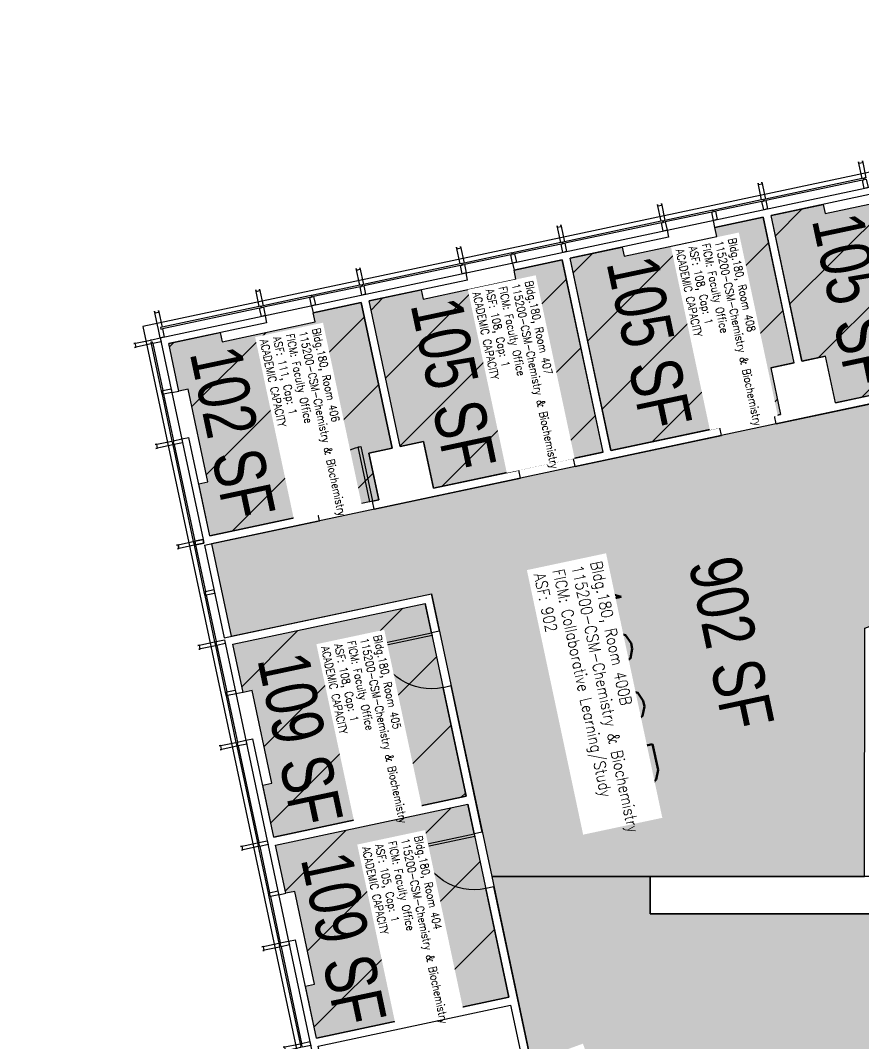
# Model space of a CAD drawing. Header units: inches. Extents: x 69211986 to 69217824, y 27675426 to 27678928.
# Drawn here: x 69214439 to 69214980, y 27678263 to 27678921 of the extents above; entities that cross this region are included whole.
import ezdxf
from ezdxf.enums import TextEntityAlignment as Align

# ---------------------------------------------------------------- set-up
doc = ezdxf.new("R2010")
doc.units = ezdxf.units.IN
doc.header["$LTSCALE"] = 0.25
doc.header["$MEASUREMENT"] = 0
doc.layers.get('0').update_dxf_attribs({"linetype": 'CONTINUOUS'})
for name, color, linetype in [('A-DOOR', 2, 'CONTINUOUS'), ('A-GLAZ', 1, 'CONTINUOUS'), ('A-IDEN-RNUM', 7, 'CONTINUOUS'), ('A-IDEN-SNUM', 4, 'CONTINUOUS'), ('A-IDEN-VNUM', 4, 'CONTINUOUS'), ('A-WALL', 5, 'CONTINUOUS'), ('AREA-ASSIGN', 7, 'CONTINUOUS'), ('AREA-GROSS', 1, 'CONTINUOUS'), ('AREA-TEXT', 3, 'CONTINUOUS'), ('Rooms-Capacity', 4, 'CONTINUOUS'), ('Rooms-Category-Color', 7, 'CONTINUOUS'), ('Rooms-College-Color', 7, 'CONTINUOUS'), ('Rooms-Department-Color', 7, 'CONTINUOUS'), ('Rooms-Division-Color', 7, 'CONTINUOUS'), ('Rooms-Information', 7, 'CONTINUOUS')]:
    doc.layers.add(name, color=color, linetype=linetype)
doc.styles.add('CP_AREA', font='arial.ttf', dxfattribs={"height": 15})
doc.styles.add('CP_ROOMSNUMBER', font='arial.ttf', dxfattribs={"height": 1})
doc.styles.add('ROOMVNUMBER', font='simplex.shx', dxfattribs={"width": 0.85})
pattern_1 = [(45, (0, 0), (-26.516504294, 26.516504294), [])]

# ---------------------------------------------------------------- blocks, each defined once
blk = doc.blocks.new('Z08D36')
at = {"linetype": 'Continuous', "lineweight": -3}
blk.add_lwpolyline([(-18, 0), (-16.25, 0), (-16.25, 36), (-18, 36)], close=True, dxfattribs=at)
blk.add_arc((-18, 0), 36, 0, 90)

msp = doc.modelspace()

# ---------------------------------------------------------------- hatches: boundary and pattern name
at = {"layer": 'Rooms-Capacity'}
h = msp.add_hatch(dxfattribs=at)
h.set_pattern_fill('ANSI31', color=256, scale=300, style=0)
h.set_pattern_definition(pattern_1)
h.paths.add_polyline_path([(69214954.5, 27678802.65), (69214955.75, 27678796.78), (69215015.42, 27678809.47), (69215014.17, 27678815.33), (69215045.02, 27678821.89), (69215071.29, 27678698.28), (69214962.44, 27678675.14), (69214956.04, 27678705.22), (69214940.92, 27678702), (69214921.04, 27678795.54)])
h = msp.add_hatch(dxfattribs=at)
h.set_pattern_fill('ANSI31', color=256, scale=300, style=0)
h.set_pattern_definition(pattern_1)
h.paths.add_polyline_path([(69214825.39, 27678775.21), (69214826.63, 27678769.34), (69214886.3, 27678782.02), (69214885.05, 27678787.89), (69214915.9, 27678794.45), (69214935.78, 27678700.91), (69214920.83, 27678697.73), (69214927.22, 27678667.65), (69214818.2, 27678644.48), (69214791.92, 27678768.09)])
h = msp.add_hatch(dxfattribs=at)
h.set_pattern_fill('ANSI31', color=256, scale=300, style=0)
h.set_pattern_definition(pattern_1)
h.paths.add_polyline_path([(69214755.94, 27678760.45), (69214786.79, 27678767), (69214813.06, 27678643.39), (69214704.2, 27678620.25), (69214697.81, 27678650.33), (69214682.69, 27678647.11), (69214662.81, 27678740.65), (69214696.27, 27678747.76), (69214697.52, 27678741.9), (69214757.18, 27678754.58)])
h = msp.add_hatch(dxfattribs=at)
h.set_pattern_fill('ANSI31', color=256, scale=300, style=0)
h.set_pattern_definition(pattern_1)
h.paths.add_polyline_path([(69214540.64, 27678682.73), (69214534.14, 27678713.3), (69214567.15, 27678720.32), (69214568.4, 27678714.45), (69214628.07, 27678727.13), (69214626.82, 27678733), (69214657.67, 27678739.56), (69214677.55, 27678646.02), (69214662.6, 27678642.84), (69214668.99, 27678612.77), (69214560.42, 27678589.69), (69214553.32, 27678623.07), (69214559.19, 27678624.31), (69214546.51, 27678683.98)])
h = msp.add_hatch(dxfattribs=at)
h.set_pattern_fill('ANSI31', color=256, scale=300, style=0)
h.set_pattern_definition(pattern_1)
h.paths.add_polyline_path([(69214581.81, 27678489.06), (69214575.23, 27678519.99), (69214698.84, 27678546.27), (69214725.2, 27678422.29), (69214601.58, 27678396.01), (69214594.49, 27678429.39), (69214600.36, 27678430.64), (69214587.68, 27678490.31)])
h = msp.add_hatch(dxfattribs=at)
h.set_pattern_fill('ANSI31', color=256, scale=300, style=0)
h.set_pattern_definition(pattern_1)
h.paths.add_polyline_path([(69214609.25, 27678359.95), (69214602.68, 27678390.88), (69214726.29, 27678417.15), (69214752.64, 27678293.17), (69214629.03, 27678266.9), (69214621.93, 27678300.28), (69214627.8, 27678301.53), (69214615.12, 27678361.19)])
at = {"layer": 'Rooms-Category-Color', "true_color": 0xfa9ba3}
for points in [[(69214954.5, 27678802.65), (69214955.75, 27678796.78), (69215015.42, 27678809.47), (69215014.17, 27678815.33), (69215045.02, 27678821.89), (69215071.29, 27678698.28), (69214962.44, 27678675.14), (69214956.04, 27678705.22), (69214940.92, 27678702), (69214921.04, 27678795.54)], [(69214825.39, 27678775.21), (69214826.63, 27678769.34), (69214886.3, 27678782.02), (69214885.05, 27678787.89), (69214915.9, 27678794.45), (69214935.78, 27678700.91), (69214920.83, 27678697.73), (69214927.22, 27678667.65), (69214818.2, 27678644.48), (69214791.92, 27678768.09)], [(69214755.94, 27678760.45), (69214786.79, 27678767), (69214813.06, 27678643.39), (69214704.2, 27678620.25), (69214697.81, 27678650.33), (69214682.69, 27678647.11), (69214662.81, 27678740.65), (69214696.27, 27678747.76), (69214697.52, 27678741.9), (69214757.18, 27678754.58)], [(69214540.64, 27678682.73), (69214534.14, 27678713.3), (69214567.15, 27678720.32), (69214568.4, 27678714.45), (69214628.07, 27678727.13), (69214626.82, 27678733), (69214657.67, 27678739.56), (69214677.55, 27678646.02), (69214662.6, 27678642.84), (69214668.99, 27678612.77), (69214560.42, 27678589.69), (69214553.32, 27678623.07), (69214559.19, 27678624.31), (69214546.51, 27678683.98)], [(69214581.81, 27678489.06), (69214575.23, 27678519.99), (69214698.84, 27678546.27), (69214725.2, 27678422.29), (69214601.58, 27678396.01), (69214594.49, 27678429.39), (69214600.36, 27678430.64), (69214587.68, 27678490.31)], [(69214609.25, 27678359.95), (69214602.68, 27678390.88), (69214726.29, 27678417.15), (69214752.64, 27678293.17), (69214629.03, 27678266.9), (69214621.93, 27678300.28), (69214627.8, 27678301.53), (69214615.12, 27678361.19)]]:
    msp.add_hatch(color=241, dxfattribs=at).paths.add_polyline_path(points)
at = {"layer": 'Rooms-Category-Color', "true_color": 0xffe090}
msp.add_hatch(color=41, dxfattribs=at).paths.add_polyline_path([(69214981.18, 27678370.84), (69214981.22, 27678530.38), (69215315.72, 27678655.24), (69215315.72, 27678695.22), (69215476.5, 27678695.22), (69215459.45, 27678775.42), (69214561.51, 27678584.55), (69214574.14, 27678525.13), (69214702.8, 27678552.48), (69214741.6, 27678370.84)])
at = {"layer": 'Rooms-Category-Color', "true_color": 0xadadad}
msp.add_hatch(color=253, dxfattribs=at).paths.add_polyline_path([(69215315.72, 27678365.72), (69215160.76, 27678365.72), (69215158.12, 27678346.93), (69215098.06, 27678346.82), (69215098.06, 27678364.82), (69214987.43, 27678364.82), (69214987.43, 27678346.84), (69214843.43, 27678346.84), (69214843.43, 27678370.84), (69214741.6, 27678370.84), (69214766.93, 27678251.19), (69214800.2, 27678263.3), (69214931.28, 27677903.17), (69214981.78, 27677764.42), (69215041.28, 27677777.12), (69215045.02, 27677759.52), (69215286.35, 27677810.81), (69215282.61, 27677828.42), (69215376.51, 27677848.38), (69215381.5, 27677824.9), (69215520.63, 27677854.51), (69215499.14, 27677955.59), (69215315.72, 27677955.59), (69215315.72, 27677988.34), (69215337.22, 27677988.34), (69215337.22, 27678174.34), (69215315.72, 27678174.34)])
at = {"layer": 'Rooms-College-Color', "true_color": 0xffe090}
for points in [[(69214954.5, 27678802.65), (69214955.75, 27678796.78), (69215015.42, 27678809.47), (69215014.17, 27678815.33), (69215045.02, 27678821.89), (69215071.29, 27678698.28), (69214962.44, 27678675.14), (69214956.04, 27678705.22), (69214940.92, 27678702), (69214921.04, 27678795.54)], [(69214825.39, 27678775.21), (69214826.63, 27678769.34), (69214886.3, 27678782.02), (69214885.05, 27678787.89), (69214915.9, 27678794.45), (69214935.78, 27678700.91), (69214920.83, 27678697.73), (69214927.22, 27678667.65), (69214818.2, 27678644.48), (69214791.92, 27678768.09)], [(69214981.18, 27678370.84), (69214981.22, 27678530.38), (69215315.72, 27678655.24), (69215315.72, 27678695.22), (69215476.5, 27678695.22), (69215459.45, 27678775.42), (69214561.51, 27678584.55), (69214574.14, 27678525.13), (69214702.8, 27678552.48), (69214741.6, 27678370.84)], [(69214755.94, 27678760.45), (69214786.79, 27678767), (69214813.06, 27678643.39), (69214704.2, 27678620.25), (69214697.81, 27678650.33), (69214682.69, 27678647.11), (69214662.81, 27678740.65), (69214696.27, 27678747.76), (69214697.52, 27678741.9), (69214757.18, 27678754.58)], [(69214540.64, 27678682.73), (69214534.14, 27678713.3), (69214567.15, 27678720.32), (69214568.4, 27678714.45), (69214628.07, 27678727.13), (69214626.82, 27678733), (69214657.67, 27678739.56), (69214677.55, 27678646.02), (69214662.6, 27678642.84), (69214668.99, 27678612.77), (69214560.42, 27678589.69), (69214553.32, 27678623.07), (69214559.19, 27678624.31), (69214546.51, 27678683.98)], [(69214581.81, 27678489.06), (69214575.23, 27678519.99), (69214698.84, 27678546.27), (69214725.2, 27678422.29), (69214601.58, 27678396.01), (69214594.49, 27678429.39), (69214600.36, 27678430.64), (69214587.68, 27678490.31)], [(69214609.25, 27678359.95), (69214602.68, 27678390.88), (69214726.29, 27678417.15), (69214752.64, 27678293.17), (69214629.03, 27678266.9), (69214621.93, 27678300.28), (69214627.8, 27678301.53), (69214615.12, 27678361.19)]]:
    msp.add_hatch(color=41, dxfattribs=at).paths.add_polyline_path(points)
at = {"layer": 'Rooms-College-Color', "true_color": 0xadadad}
msp.add_hatch(color=253, dxfattribs=at).paths.add_polyline_path([(69215315.72, 27678365.72), (69215160.76, 27678365.72), (69215158.12, 27678346.93), (69215098.06, 27678346.82), (69215098.06, 27678364.82), (69214987.43, 27678364.82), (69214987.43, 27678346.84), (69214843.43, 27678346.84), (69214843.43, 27678370.84), (69214741.6, 27678370.84), (69214766.93, 27678251.19), (69214800.2, 27678263.3), (69214931.28, 27677903.17), (69214981.78, 27677764.42), (69215041.28, 27677777.12), (69215045.02, 27677759.52), (69215286.35, 27677810.81), (69215282.61, 27677828.42), (69215376.51, 27677848.38), (69215381.5, 27677824.9), (69215520.63, 27677854.51), (69215499.14, 27677955.59), (69215315.72, 27677955.59), (69215315.72, 27677988.34), (69215337.22, 27677988.34), (69215337.22, 27678174.34), (69215315.72, 27678174.34)])
at = {"layer": 'Rooms-Department-Color', "true_color": 0xffe090}
for points in [[(69214954.5, 27678802.65), (69214955.75, 27678796.78), (69215015.42, 27678809.47), (69215014.17, 27678815.33), (69215045.02, 27678821.89), (69215071.29, 27678698.28), (69214962.44, 27678675.14), (69214956.04, 27678705.22), (69214940.92, 27678702), (69214921.04, 27678795.54)], [(69214825.39, 27678775.21), (69214826.63, 27678769.34), (69214886.3, 27678782.02), (69214885.05, 27678787.89), (69214915.9, 27678794.45), (69214935.78, 27678700.91), (69214920.83, 27678697.73), (69214927.22, 27678667.65), (69214818.2, 27678644.48), (69214791.92, 27678768.09)], [(69214981.18, 27678370.84), (69214981.22, 27678530.38), (69215315.72, 27678655.24), (69215315.72, 27678695.22), (69215476.5, 27678695.22), (69215459.45, 27678775.42), (69214561.51, 27678584.55), (69214574.14, 27678525.13), (69214702.8, 27678552.48), (69214741.6, 27678370.84)], [(69214755.94, 27678760.45), (69214786.79, 27678767), (69214813.06, 27678643.39), (69214704.2, 27678620.25), (69214697.81, 27678650.33), (69214682.69, 27678647.11), (69214662.81, 27678740.65), (69214696.27, 27678747.76), (69214697.52, 27678741.9), (69214757.18, 27678754.58)], [(69214540.64, 27678682.73), (69214534.14, 27678713.3), (69214567.15, 27678720.32), (69214568.4, 27678714.45), (69214628.07, 27678727.13), (69214626.82, 27678733), (69214657.67, 27678739.56), (69214677.55, 27678646.02), (69214662.6, 27678642.84), (69214668.99, 27678612.77), (69214560.42, 27678589.69), (69214553.32, 27678623.07), (69214559.19, 27678624.31), (69214546.51, 27678683.98)], [(69214581.81, 27678489.06), (69214575.23, 27678519.99), (69214698.84, 27678546.27), (69214725.2, 27678422.29), (69214601.58, 27678396.01), (69214594.49, 27678429.39), (69214600.36, 27678430.64), (69214587.68, 27678490.31)], [(69214609.25, 27678359.95), (69214602.68, 27678390.88), (69214726.29, 27678417.15), (69214752.64, 27678293.17), (69214629.03, 27678266.9), (69214621.93, 27678300.28), (69214627.8, 27678301.53), (69214615.12, 27678361.19)]]:
    msp.add_hatch(color=41, dxfattribs=at).paths.add_polyline_path(points)
at = {"layer": 'Rooms-Department-Color', "true_color": 0xacacac}
msp.add_hatch(color=253, dxfattribs=at).paths.add_polyline_path([(69215315.72, 27678365.72), (69215160.76, 27678365.72), (69215158.12, 27678346.93), (69215098.06, 27678346.82), (69215098.06, 27678364.82), (69214987.43, 27678364.82), (69214987.43, 27678346.84), (69214843.43, 27678346.84), (69214843.43, 27678370.84), (69214741.6, 27678370.84), (69214766.93, 27678251.19), (69214800.2, 27678263.3), (69214931.28, 27677903.17), (69214981.78, 27677764.42), (69215041.28, 27677777.12), (69215045.02, 27677759.52), (69215286.35, 27677810.81), (69215282.61, 27677828.42), (69215376.51, 27677848.38), (69215381.5, 27677824.9), (69215520.63, 27677854.51), (69215499.14, 27677955.59), (69215315.72, 27677955.59), (69215315.72, 27677988.34), (69215337.22, 27677988.34), (69215337.22, 27678174.34), (69215315.72, 27678174.34)])
at = {"layer": 'Rooms-Division-Color', "true_color": 0xffe090}
for points in [[(69214954.5, 27678802.65), (69214955.75, 27678796.78), (69215015.42, 27678809.47), (69215014.17, 27678815.33), (69215045.02, 27678821.89), (69215071.29, 27678698.28), (69214962.44, 27678675.14), (69214956.04, 27678705.22), (69214940.92, 27678702), (69214921.04, 27678795.54)], [(69214825.39, 27678775.21), (69214826.63, 27678769.34), (69214886.3, 27678782.02), (69214885.05, 27678787.89), (69214915.9, 27678794.45), (69214935.78, 27678700.91), (69214920.83, 27678697.73), (69214927.22, 27678667.65), (69214818.2, 27678644.48), (69214791.92, 27678768.09)], [(69214981.18, 27678370.84), (69214981.22, 27678530.38), (69215315.72, 27678655.24), (69215315.72, 27678695.22), (69215476.5, 27678695.22), (69215459.45, 27678775.42), (69214561.51, 27678584.55), (69214574.14, 27678525.13), (69214702.8, 27678552.48), (69214741.6, 27678370.84)], [(69214755.94, 27678760.45), (69214786.79, 27678767), (69214813.06, 27678643.39), (69214704.2, 27678620.25), (69214697.81, 27678650.33), (69214682.69, 27678647.11), (69214662.81, 27678740.65), (69214696.27, 27678747.76), (69214697.52, 27678741.9), (69214757.18, 27678754.58)], [(69214540.64, 27678682.73), (69214534.14, 27678713.3), (69214567.15, 27678720.32), (69214568.4, 27678714.45), (69214628.07, 27678727.13), (69214626.82, 27678733), (69214657.67, 27678739.56), (69214677.55, 27678646.02), (69214662.6, 27678642.84), (69214668.99, 27678612.77), (69214560.42, 27678589.69), (69214553.32, 27678623.07), (69214559.19, 27678624.31), (69214546.51, 27678683.98)], [(69214581.81, 27678489.06), (69214575.23, 27678519.99), (69214698.84, 27678546.27), (69214725.2, 27678422.29), (69214601.58, 27678396.01), (69214594.49, 27678429.39), (69214600.36, 27678430.64), (69214587.68, 27678490.31)], [(69214609.25, 27678359.95), (69214602.68, 27678390.88), (69214726.29, 27678417.15), (69214752.64, 27678293.17), (69214629.03, 27678266.9), (69214621.93, 27678300.28), (69214627.8, 27678301.53), (69214615.12, 27678361.19)]]:
    msp.add_hatch(color=41, dxfattribs=at).paths.add_polyline_path(points)
at = {"layer": 'Rooms-Division-Color', "true_color": 0xadadad}
msp.add_hatch(color=253, dxfattribs=at).paths.add_polyline_path([(69215315.72, 27678365.72), (69215160.76, 27678365.72), (69215158.12, 27678346.93), (69215098.06, 27678346.82), (69215098.06, 27678364.82), (69214987.43, 27678364.82), (69214987.43, 27678346.84), (69214843.43, 27678346.84), (69214843.43, 27678370.84), (69214741.6, 27678370.84), (69214766.93, 27678251.19), (69214800.2, 27678263.3), (69214931.28, 27677903.17), (69214981.78, 27677764.42), (69215041.28, 27677777.12), (69215045.02, 27677759.52), (69215286.35, 27677810.81), (69215282.61, 27677828.42), (69215376.51, 27677848.38), (69215381.5, 27677824.9), (69215520.63, 27677854.51), (69215499.14, 27677955.59), (69215315.72, 27677955.59), (69215315.72, 27677988.34), (69215337.22, 27677988.34), (69215337.22, 27678174.34), (69215315.72, 27678174.34)])

# ---------------------------------------------------------------- linework, layer by layer
at = {"layer": 'A-GLAZ'}
for p, q in [((69214528.67, 27678716.87), (69215435.66, 27678909.65)), ((69214979.59, 27678819.36), (69214917.48, 27678806.16)), ((69214979.8, 27678818.38), (69214917.69, 27678805.18)), ((69214915.03, 27678805.64), (69214885.2, 27678799.29)), ((69214915.24, 27678804.66), (69214885.41, 27678798.32)), ((69214882.75, 27678798.77), (69214852.92, 27678792.43)), ((69214882.96, 27678797.8), (69214853.13, 27678791.46)), ((69214883.73, 27678798.98), (69214882.75, 27678798.77)), ((69214882.96, 27678797.8), (69214883.94, 27678798)), ((69214884.11, 27678792.42), (69214882.96, 27678797.8)), ((69214883.73, 27678798.98), (69214884.22, 27678799.09)), ((69214883.94, 27678798), (69214883.73, 27678798.98)), ((69214885.2, 27678799.29), (69214884.22, 27678799.09)), ((69214884.22, 27678799.09), (69214884.43, 27678798.11)), ((69214884.43, 27678798.11), (69214885.41, 27678798.32)), ((69214885.41, 27678798.32), (69214886.55, 27678792.94)), ((69214850.47, 27678791.91), (69214788.36, 27678778.71)), ((69214850.68, 27678790.94), (69214788.57, 27678777.73)), ((69214886.55, 27678792.94), (69214884.11, 27678792.42)), ((69214785.92, 27678778.19), (69214756.08, 27678771.85)), ((69214786.12, 27678777.21), (69214756.29, 27678770.87)), ((69214753.64, 27678771.33), (69214723.8, 27678764.99)), ((69214754.62, 27678771.54), (69214753.64, 27678771.33)), ((69214753.85, 27678770.35), (69214754.82, 27678770.56)), ((69214754.62, 27678771.54), (69214755.11, 27678771.64)), ((69214754.82, 27678770.56), (69214754.62, 27678771.54)), ((69214756.08, 27678771.85), (69214755.11, 27678771.64)), ((69214755.11, 27678771.64), (69214755.31, 27678770.66)), ((69214755.31, 27678770.66), (69214756.29, 27678770.87)), ((69214756.29, 27678770.87), (69214757.43, 27678765.49)), ((69214721.36, 27678764.47), (69214659.25, 27678751.27)), ((69214753.85, 27678770.35), (69214724.01, 27678764.01)), ((69214754.99, 27678764.97), (69214753.85, 27678770.35)), ((69214757.43, 27678765.49), (69214754.99, 27678764.97)), ((69214721.57, 27678763.49), (69214659.45, 27678750.29)), ((69214626.97, 27678744.41), (69214624.52, 27678743.89)), ((69214626.97, 27678744.41), (69214625.99, 27678744.2)), ((69214656.8, 27678750.75), (69214626.97, 27678744.41)), ((69214657.01, 27678749.77), (69214627.18, 27678743.43)), ((69214624.52, 27678743.89), (69214594.69, 27678737.54)), ((69214624.73, 27678742.91), (69214594.9, 27678736.57)), ((69214625.5, 27678744.09), (69214624.52, 27678743.89)), ((69214624.73, 27678742.91), (69214625.71, 27678743.12)), ((69214625.87, 27678737.53), (69214624.73, 27678742.91)), ((69214625.71, 27678743.12), (69214625.5, 27678744.09)), ((69214628.32, 27678738.05), (69214625.87, 27678737.53)), ((69214625.99, 27678744.2), (69214626.2, 27678743.22)), ((69214626.2, 27678743.22), (69214627.18, 27678743.43)), ((69214627.18, 27678743.43), (69214628.32, 27678738.05)), ((69214592.24, 27678737.02), (69214529.76, 27678723.74)), ((69214592.45, 27678736.05), (69214529.97, 27678722.77)), ((69214522.83, 27678713.07), (69214529.25, 27678682.87)), ((69214523.81, 27678713.28), (69214530.23, 27678683.08)), ((69214528.67, 27678716.87), (69214556.19, 27678587.38)), ((69214529.25, 27678682.87), (69214529.46, 27678681.89)), ((69214529.25, 27678682.87), (69214529.77, 27678680.42)), ((69214529.46, 27678681.89), (69214530.44, 27678682.1)), ((69214530.54, 27678681.61), (69214529.56, 27678681.4)), ((69214529.56, 27678681.4), (69214529.77, 27678680.42)), ((69214529.77, 27678680.42), (69214536.11, 27678650.59)), ((69214530.23, 27678683.08), (69214535.61, 27678684.22)), ((69214530.44, 27678682.1), (69214530.23, 27678683.08)), ((69214530.75, 27678680.63), (69214530.54, 27678681.61)), ((69214536.13, 27678681.78), (69214530.75, 27678680.63)), ((69214530.75, 27678680.63), (69214537.09, 27678650.8)), ((69214535.61, 27678684.22), (69214536.13, 27678681.78)), ((69214536.63, 27678648.15), (69214549.84, 27678586.03)), ((69214537.61, 27678648.35), (69214550.81, 27678586.24)), ((69214556.19, 27678587.38), (69214556.71, 27678584.94)), ((69214540.05, 27678583.95), (69214540.57, 27678581.51)), ((69214550.35, 27678583.59), (69214556.7, 27678553.75)), ((69214551.33, 27678583.8), (69214557.67, 27678553.96)), ((69214557, 27678583.59), (69214569.63, 27678524.17)), ((69214556.7, 27678553.75), (69214556.9, 27678552.78)), ((69214556.7, 27678553.75), (69214557.22, 27678551.31)), ((69214557.67, 27678553.96), (69214563.05, 27678555.11)), ((69214557.88, 27678552.98), (69214557.67, 27678553.96)), ((69214563.05, 27678555.11), (69214563.57, 27678552.66)), ((69214556.9, 27678552.78), (69214557.88, 27678552.98)), ((69214557.99, 27678552.49), (69214557.01, 27678552.29)), ((69214557.01, 27678552.29), (69214557.22, 27678551.31)), ((69214557.22, 27678551.31), (69214563.56, 27678521.48)), ((69214558.19, 27678551.52), (69214557.99, 27678552.49)), ((69214563.57, 27678552.66), (69214558.19, 27678551.52)), ((69214558.19, 27678551.52), (69214564.54, 27678521.68)), ((69214569.92, 27678522.83), (69214636.83, 27678208.01)), ((69214564.08, 27678519.03), (69214570.42, 27678489.2)), ((69214565.06, 27678519.24), (69214571.4, 27678489.4)), ((69214570.42, 27678489.2), (69214570.63, 27678488.22)), ((69214570.42, 27678489.2), (69214570.94, 27678486.75)), ((69214570.63, 27678488.22), (69214571.6, 27678488.43)), ((69214571.71, 27678487.94), (69214570.73, 27678487.73)), ((69214571.4, 27678489.4), (69214576.78, 27678490.55)), ((69214571.6, 27678488.43), (69214571.4, 27678489.4)), ((69214571.92, 27678486.96), (69214571.71, 27678487.94)), ((69214577.3, 27678488.1), (69214571.92, 27678486.96)), ((69214576.78, 27678490.55), (69214577.3, 27678488.1)), ((69214576.78, 27678490.55), (69214577.3, 27678488.1)), ((69214570.73, 27678487.73), (69214570.94, 27678486.75)), ((69214570.94, 27678486.75), (69214577.28, 27678456.92)), ((69214571.92, 27678486.96), (69214578.26, 27678457.13)), ((69214583.64, 27678458.27), (69214584.16, 27678455.82)), ((69214577.8, 27678454.47), (69214591, 27678392.36)), ((69214578.78, 27678454.68), (69214591.98, 27678392.57)), ((69214591.52, 27678389.91), (69214597.86, 27678360.08)), ((69214592.5, 27678390.12), (69214598.84, 27678360.29)), ((69214597.86, 27678360.08), (69214598.38, 27678357.64)), ((69214598.07, 27678359.1), (69214599.05, 27678359.31)), ((69214599.15, 27678358.82), (69214598.17, 27678358.61)), ((69214598.38, 27678357.64), (69214604.72, 27678327.8)), ((69214598.84, 27678360.29), (69214604.22, 27678361.43)), ((69214599.05, 27678359.31), (69214598.84, 27678360.29)), ((69214599.36, 27678357.84), (69214599.15, 27678358.82)), ((69214604.74, 27678358.99), (69214599.36, 27678357.84)), ((69214599.36, 27678357.84), (69214605.7, 27678328.01)), ((69214604.22, 27678361.43), (69214604.74, 27678358.99)), ((69214605.24, 27678325.36), (69214618.45, 27678263.24)), ((69214606.22, 27678325.56), (69214619.42, 27678263.45)), ((69214611.08, 27678329.15), (69214611.6, 27678326.71))]:
    msp.add_line(p, q, dxfattribs=at)
for points in [[(69214983.39, 27678813.52), (69214980.94, 27678813), (69214979.8, 27678818.38), (69214980.78, 27678818.59), (69214980.57, 27678819.57), (69214979.59, 27678819.36), (69214977.3, 27678830.12), (69214977.51, 27678829.14), (69214979.96, 27678829.66), (69214979.75, 27678830.64), (69214982.04, 27678819.88), (69214981.06, 27678819.67), (69214981.27, 27678818.69), (69214982.24, 27678818.9)], [(69214918.83, 27678799.8), (69214916.38, 27678799.28), (69214915.24, 27678804.66), (69214916.22, 27678804.87), (69214916.01, 27678805.84), (69214915.03, 27678805.64), (69214912.75, 27678816.4), (69214912.95, 27678815.42), (69214915.4, 27678815.94), (69214915.19, 27678816.92), (69214917.48, 27678806.16), (69214916.5, 27678805.95), (69214916.71, 27678804.97), (69214917.69, 27678805.18)], [(69214854.27, 27678786.08), (69214851.83, 27678785.56), (69214850.68, 27678790.94), (69214851.66, 27678791.14), (69214851.45, 27678792.12), (69214850.47, 27678791.91), (69214848.19, 27678802.67), (69214848.4, 27678801.69), (69214850.84, 27678802.21), (69214850.63, 27678803.19), (69214852.92, 27678792.43), (69214851.94, 27678792.23), (69214852.15, 27678791.25), (69214853.13, 27678791.46)], [(69214789.71, 27678772.35), (69214787.27, 27678771.83), (69214786.12, 27678777.21), (69214787.1, 27678777.42), (69214786.9, 27678778.4), (69214785.92, 27678778.19), (69214783.63, 27678788.95), (69214783.84, 27678787.97), (69214786.28, 27678788.49), (69214786.08, 27678789.47), (69214788.36, 27678778.71), (69214787.38, 27678778.5), (69214787.59, 27678777.52), (69214788.57, 27678777.73)], [(69214725.16, 27678758.63), (69214722.71, 27678758.11), (69214721.57, 27678763.49), (69214722.55, 27678763.7), (69214722.34, 27678764.68), (69214721.36, 27678764.47), (69214719.07, 27678775.23), (69214719.28, 27678774.25), (69214721.73, 27678774.77), (69214721.52, 27678775.75), (69214723.8, 27678764.99), (69214722.83, 27678764.78), (69214723.03, 27678763.8), (69214724.01, 27678764.01)], [(69214660.6, 27678744.91), (69214658.15, 27678744.39), (69214657.01, 27678749.77), (69214657.99, 27678749.98), (69214657.78, 27678750.95), (69214656.8, 27678750.75), (69214654.51, 27678761.51), (69214654.72, 27678760.53), (69214657.17, 27678761.05), (69214656.96, 27678762.03), (69214659.25, 27678751.27), (69214658.27, 27678751.06), (69214658.48, 27678750.08), (69214659.45, 27678750.29)], [(69214596.04, 27678731.19), (69214593.6, 27678730.67), (69214592.45, 27678736.05), (69214593.43, 27678736.25), (69214593.22, 27678737.23), (69214592.24, 27678737.02), (69214589.96, 27678747.78), (69214590.16, 27678746.81), (69214592.61, 27678747.33), (69214592.4, 27678748.3), (69214594.69, 27678737.54), (69214593.71, 27678737.34), (69214593.92, 27678736.36), (69214594.9, 27678736.57)], [(69214531.12, 27678717.39), (69214528.67, 27678716.87), (69214527.53, 27678722.25), (69214527.45, 27678722.6), (69214527.38, 27678722.95), (69214527.32, 27678723.22), (69214525.03, 27678733.98), (69214525.24, 27678733.01), (69214527.69, 27678733.53), (69214527.48, 27678734.5), (69214529.76, 27678723.74), (69214528.79, 27678723.54), (69214528.99, 27678722.56), (69214529.97, 27678722.77)], [(69214528.67, 27678716.87), (69214529.19, 27678714.42), (69214523.81, 27678713.28), (69214523.6, 27678714.26), (69214522.62, 27678714.05), (69214522.83, 27678713.07), (69214512.07, 27678710.78), (69214513.05, 27678710.99), (69214512.53, 27678713.44), (69214511.55, 27678713.23), (69214522.31, 27678715.52), (69214522.57, 27678715.57), (69214522.93, 27678715.65), (69214523.29, 27678715.72)], [(69214542.47, 27678651.94), (69214542.99, 27678649.5), (69214537.61, 27678648.35), (69214537.4, 27678649.33), (69214536.42, 27678649.12), (69214536.63, 27678648.15), (69214525.87, 27678645.86), (69214526.85, 27678646.07), (69214526.33, 27678648.51), (69214525.35, 27678648.3), (69214536.11, 27678650.59), (69214536.32, 27678649.61), (69214537.3, 27678649.82), (69214537.09, 27678650.8)], [(69214556.19, 27678587.38), (69214556.71, 27678584.94), (69214551.33, 27678583.8), (69214551.13, 27678584.77), (69214550.15, 27678584.57), (69214550.35, 27678583.59), (69214539.6, 27678581.3), (69214540.57, 27678581.51), (69214540.05, 27678583.95), (69214539.08, 27678583.75), (69214549.84, 27678586.03), (69214550.04, 27678585.05), (69214551.02, 27678585.26), (69214550.81, 27678586.24)], [(69214550.81, 27678586.24), (69214551.33, 27678583.8), (69214556.71, 27678584.94), (69214556.19, 27678587.38)], [(69214569.92, 27678522.83), (69214570.43, 27678520.38), (69214565.06, 27678519.24), (69214564.85, 27678520.22), (69214563.87, 27678520.01), (69214564.08, 27678519.03), (69214553.32, 27678516.74), (69214554.3, 27678516.95), (69214553.78, 27678519.4), (69214552.8, 27678519.19), (69214563.56, 27678521.48), (69214563.77, 27678520.5), (69214564.74, 27678520.7), (69214564.54, 27678521.68)], [(69214583.64, 27678458.27), (69214584.16, 27678455.82), (69214578.78, 27678454.68), (69214578.57, 27678455.66), (69214577.59, 27678455.45), (69214577.8, 27678454.47), (69214567.04, 27678452.19), (69214568.02, 27678452.39), (69214567.5, 27678454.84), (69214566.52, 27678454.63), (69214577.28, 27678456.92), (69214577.49, 27678455.94), (69214578.47, 27678456.15), (69214578.26, 27678457.13)], [(69214597.36, 27678393.71), (69214597.88, 27678391.27), (69214592.5, 27678390.12), (69214592.29, 27678391.1), (69214591.31, 27678390.89), (69214591.52, 27678389.91), (69214580.76, 27678387.63), (69214581.74, 27678387.84), (69214581.22, 27678390.28), (69214580.24, 27678390.07), (69214591, 27678392.36), (69214591.21, 27678391.38), (69214592.19, 27678391.59), (69214591.98, 27678392.57)], [(69214611.08, 27678329.15), (69214611.6, 27678326.71), (69214606.22, 27678325.56), (69214606.01, 27678326.54), (69214605.04, 27678326.33), (69214605.24, 27678325.36), (69214594.48, 27678323.07), (69214595.46, 27678323.28), (69214594.94, 27678325.72), (69214593.96, 27678325.51), (69214604.72, 27678327.8), (69214604.93, 27678326.82), (69214605.91, 27678327.03), (69214605.7, 27678328.01)], [(69214624.8, 27678264.6), (69214625.32, 27678262.15), (69214619.94, 27678261.01), (69214619.74, 27678261.98), (69214618.76, 27678261.78), (69214618.97, 27678260.8), (69214608.21, 27678258.51), (69214609.18, 27678258.72), (69214608.66, 27678261.17), (69214607.69, 27678260.96), (69214618.45, 27678263.24), (69214618.65, 27678262.27), (69214619.63, 27678262.47), (69214619.42, 27678263.45)]]:
    msp.add_lwpolyline(points, close=True, dxfattribs=at)
at = {"layer": 'A-WALL'}
for p, q in [((69214984.33, 27678808.99), (69214921.12, 27678795.56)), ((69214885.05, 27678787.89), (69214884.09, 27678792.41)), ((69214915.99, 27678794.46), (69214885.05, 27678787.89)), ((69214935.87, 27678700.93), (69214915.99, 27678794.46)), ((69214941, 27678702.02), (69214921.12, 27678795.56)), ((69214854.26, 27678786.07), (69214855.22, 27678781.55)), ((69214855.22, 27678781.55), (69214792.01, 27678768.11)), ((69214754.98, 27678764.97), (69214755.94, 27678760.45)), ((69214786.87, 27678767.02), (69214755.94, 27678760.45)), ((69214813.15, 27678643.41), (69214786.87, 27678767.02)), ((69214818.28, 27678644.5), (69214792.01, 27678768.11)), ((69214726.1, 27678754.1), (69214725.14, 27678758.63)), ((69214726.1, 27678754.1), (69214662.89, 27678740.67)), ((69214657.76, 27678739.58), (69214626.82, 27678733)), ((69214677.64, 27678646.04), (69214657.76, 27678739.58)), ((69214682.77, 27678647.13), (69214662.89, 27678740.67)), ((69214596.03, 27678731.18), (69214596.99, 27678726.66)), ((69214625.86, 27678737.52), (69214626.82, 27678733)), ((69214596.99, 27678726.66), (69214534.14, 27678713.3)), ((69214540.64, 27678682.73), (69214534.14, 27678713.3)), ((69214941, 27678702.02), (69214956.04, 27678705.22)), ((69214962.44, 27678675.14), (69214956.04, 27678705.22)), ((69214920.83, 27678697.73), (69214935.87, 27678700.93)), ((69214920.83, 27678697.73), (69214927.22, 27678667.65)), ((69214962.44, 27678675.14), (69215017.21, 27678686.78)), ((69214536.12, 27678681.77), (69214540.64, 27678682.73)), ((69214924.4, 27678661.69), (69215018.3, 27678681.65)), ((69214923.31, 27678666.82), (69214927.22, 27678667.65)), ((69214924.4, 27678661.69), (69214923.31, 27678666.82)), ((69214818.28, 27678644.5), (69214888.1, 27678659.34)), ((69214889.19, 27678654.2), (69214888.1, 27678659.34)), ((69214542.46, 27678651.94), (69214546.98, 27678652.9)), ((69214560.42, 27678589.69), (69214546.98, 27678652.9)), ((69214795.29, 27678634.24), (69214889.19, 27678654.2)), ((69214662.6, 27678642.84), (69214677.64, 27678646.04)), ((69214682.77, 27678647.13), (69214697.81, 27678650.33)), ((69214697.81, 27678650.33), (69214704.2, 27678620.25)), ((69214668.99, 27678612.77), (69214662.6, 27678642.84)), ((69214794.19, 27678639.38), (69214813.15, 27678643.41)), ((69214795.29, 27678634.24), (69214794.19, 27678639.38)), ((69214666.17, 27678606.8), (69214760.07, 27678626.76)), ((69214704.2, 27678620.25), (69214758.98, 27678631.89)), ((69214760.07, 27678626.76), (69214758.98, 27678631.89)), ((69214665.08, 27678611.93), (69214668.99, 27678612.77)), ((69214666.17, 27678606.8), (69214665.08, 27678611.93)), ((69214560.42, 27678589.69), (69214629.87, 27678604.45)), ((69214630.96, 27678599.31), (69214629.87, 27678604.45)), ((69214556.98, 27678583.59), (69214630.96, 27678599.31)), ((69214569.62, 27678524.17), (69214702.89, 27678552.5)), ((69214708.01, 27678528.41), (69214702.89, 27678552.5)), ((69214575.23, 27678519.99), (69214698.84, 27678546.27)), ((69214702.87, 27678527.32), (69214698.84, 27678546.27)), ((69214708.01, 27678528.41), (69214702.87, 27678527.32)), ((69214581.81, 27678489.06), (69214575.23, 27678519.99)), ((69214581.81, 27678489.06), (69214577.28, 27678488.1)), ((69214715.49, 27678493.2), (69214710.36, 27678492.1)), ((69214725.2, 27678422.29), (69214710.36, 27678492.1)), ((69214735.45, 27678399.29), (69214715.49, 27678493.2)), ((69214583.62, 27678458.27), (69214588.15, 27678459.23)), ((69214601.58, 27678396.01), (69214588.15, 27678459.23)), ((69214601.58, 27678396.01), (69214725.2, 27678422.29)), ((69214602.68, 27678390.88), (69214726.29, 27678417.15)), ((69214730.32, 27678398.2), (69214726.29, 27678417.15)), ((69214735.37, 27678399.28), (69214730.32, 27678398.2)), ((69214609.25, 27678359.95), (69214602.68, 27678390.88)), ((69214742.94, 27678364.08), (69214737.8, 27678362.99)), ((69214752.64, 27678293.17), (69214737.8, 27678362.99)), ((69214766.93, 27678251.19), (69214742.94, 27678364.08)), ((69214604.73, 27678358.98), (69214609.25, 27678359.95)), ((69214611.07, 27678329.15), (69214615.59, 27678330.11)), ((69214629.03, 27678266.9), (69214615.59, 27678330.11)), ((69214629.03, 27678266.9), (69214752.64, 27678293.17))]:
    msp.add_line(p, q, dxfattribs=at)
for points in [[(69214843.43, 27678370.84), (69214843.43, 27678346.84), (69214987.43, 27678346.84), (69214987.43, 27678364.84), (69215098.06, 27678364.82), (69215098.06, 27678346.82), (69215158.12, 27678346.93), (69215161.48, 27678370.84)], [(69214647.18, 27678179.27), (69214630.12, 27678261.79), (69214753.73, 27678288.04), (69214767.54, 27678223.08), (69214647.18, 27678179.27)]]:
    msp.add_lwpolyline(points, close=True, dxfattribs=at)
at = {"layer": 'AREA-ASSIGN'}
for points in [[(69214954.5, 27678802.65), (69214955.75, 27678796.78), (69215015.42, 27678809.47), (69215014.17, 27678815.33), (69215045.02, 27678821.89), (69215071.29, 27678698.28), (69214962.44, 27678675.14), (69214956.04, 27678705.22), (69214940.92, 27678702), (69214921.04, 27678795.54), (69214954.5, 27678802.65)], [(69214825.39, 27678775.21), (69214826.63, 27678769.34), (69214886.3, 27678782.02), (69214885.05, 27678787.89), (69214915.9, 27678794.45), (69214935.78, 27678700.91), (69214920.83, 27678697.73), (69214927.22, 27678667.65), (69214818.2, 27678644.48), (69214791.92, 27678768.09), (69214825.39, 27678775.21)], [(69214981.18, 27678370.84), (69214981.22, 27678530.38), (69215315.72, 27678655.24), (69215315.72, 27678695.22), (69215476.5, 27678695.22), (69215459.45, 27678775.42), (69214561.51, 27678584.55), (69214574.14, 27678525.13), (69214702.8, 27678552.48), (69214741.6, 27678370.84), (69214981.18, 27678370.84)], [(69214755.94, 27678760.45), (69214786.79, 27678767), (69214813.06, 27678643.39), (69214704.2, 27678620.25), (69214697.81, 27678650.33), (69214682.69, 27678647.11), (69214662.81, 27678740.65), (69214696.27, 27678747.76), (69214697.52, 27678741.9), (69214757.18, 27678754.58), (69214755.94, 27678760.45)], [(69214540.64, 27678682.73), (69214534.14, 27678713.3), (69214567.15, 27678720.32), (69214568.4, 27678714.45), (69214628.07, 27678727.13), (69214626.82, 27678733), (69214657.67, 27678739.56), (69214677.55, 27678646.02), (69214662.6, 27678642.84), (69214668.99, 27678612.77), (69214560.42, 27678589.69), (69214553.32, 27678623.07), (69214559.19, 27678624.31), (69214546.51, 27678683.98), (69214540.64, 27678682.73)], [(69214581.81, 27678489.06), (69214575.23, 27678519.99), (69214698.84, 27678546.27), (69214725.2, 27678422.29), (69214601.58, 27678396.01), (69214594.49, 27678429.39), (69214600.36, 27678430.64), (69214587.68, 27678490.31), (69214581.81, 27678489.06)], [(69214609.25, 27678359.95), (69214602.68, 27678390.88), (69214726.29, 27678417.15), (69214752.64, 27678293.17), (69214629.03, 27678266.9), (69214621.93, 27678300.28), (69214627.8, 27678301.53), (69214615.12, 27678361.19), (69214609.25, 27678359.95)]]:
    msp.add_lwpolyline(points, close=True, dxfattribs=at)
msp.add_lwpolyline([(69215315.72, 27678174.34), (69215315.72, 27678365.72), (69215160.76, 27678365.72), (69215158.12, 27678346.93), (69215098.06, 27678346.82), (69215098.06, 27678364.82), (69214987.43, 27678364.82), (69214987.43, 27678346.84), (69214843.43, 27678346.84), (69214843.43, 27678370.84), (69214741.6, 27678370.84), (69214766.93, 27678251.19)], dxfattribs=at)
at = {"layer": 'AREA-GROSS'}
msp.add_lwpolyline([(69216227.47, 27678707.22), (69215702.29, 27678707.22), (69215702.29, 27678695.22), (69215490.95, 27678695.22), (69215442.98, 27678920.92), (69214999.71, 27678826.7), (69215057.95, 27678552.72), (69215315.72, 27678646.54), (69215315.71, 27678591.22), (69215193.47, 27678591.22), (69215162.78, 27678372.87), (69215161.48, 27678370.84), (69214986.43, 27678370.84), (69214986.47, 27678526.7), (69215057, 27678552.37), (69214998.73, 27678826.49), (69214517.4, 27678724.18), (69214628.09, 27678203.45), (69214495.2, 27678155.08), (69214491.09, 27678166.36), (69213976.14, 27677978.93)], dxfattribs=at)

# ---------------------------------------------------------------- block references
at = {"layer": 'A-DOOR', "xscale": -1}
for p, rotation in [((69214905.7, 27678663.08), 11.99999999271643), ((69214776.59, 27678635.64), 11.99999999271643), ((69214647.47, 27678608.19), 11.99999999271643), ((69214706.62, 27678509.71), 101.9999999927164), ((69214734.06, 27678380.6), 101.9999999927164)]:
    msp.add_blockref('Z08D36', p, dxfattribs=dict(at, rotation=rotation))

# ---------------------------------------------------------------- texts
at = {"layer": 'A-IDEN-RNUM', "style": 'CP_ROOMSNUMBER'}
for s, p in [('0408-00', (69214874, 27678732.47)), ('0407-00', (69214743.49, 27678704.99)), ('0406-00', (69214606.67, 27678675.23)), ('0400-B0', (69214798.62, 27678487.86)), ('0405-00', (69214646.18, 27678477.14)), ('0404-00', (69214672.57, 27678347.67))]:
    msp.add_text(s, height=1, dxfattribs=at).set_placement(p, align=Align.MIDDLE)
at = {"layer": 'A-IDEN-SNUM', "style": 'CP_ROOMSNUMBER'}
for s, p in [('1800040800', (69214874, 27678732.47)), ('1800040700', (69214743.49, 27678704.99)), ('1800040600', (69214606.67, 27678675.23)), ('18000400B0', (69214798.62, 27678487.86)), ('1800040500', (69214646.18, 27678477.14)), ('1800040400', (69214672.57, 27678347.67))]:
    msp.add_text(s, height=1, dxfattribs=at).set_placement(p, align=Align.MIDDLE)
at = {"layer": 'A-IDEN-VNUM', "style": 'ROOMVNUMBER', "width": 0.85}
for s, height, p in [('408', 36, (69214885.61, 27678738.64)), ('407', 36, (69214755.09, 27678711.16)), ('406', 36, (69214618.28, 27678681.4)), ('400B', 52, (69214810.22, 27678494.03)), ('405', 36, (69214657.79, 27678483.32)), ('404', 36, (69214684.18, 27678353.84))]:
    msp.add_text(s, height=height, rotation=282, dxfattribs=at).set_placement(p, align=Align.MIDDLE)
at = {"layer": 'AREA-TEXT', "style": 'CP_AREA', "width": 0.75}
for s, p in [('105 SF', (69214974.93, 27678741.51)), ('105 SF', (69214842.95, 27678713.99)), ('105 SF', (69214717.05, 27678687.13)), ('102 SF', (69214575.21, 27678656)), ('902 SF', (69214895.68, 27678520.84)), ('109 SF', (69214618.64, 27678459.1)), ('109 SF', (69214646.55, 27678330.81))]:
    msp.add_text(s, height=33, rotation=282, dxfattribs=at).set_placement(p, align=Align.MIDDLE_CENTER)

# ---------------------------------------------------------------- next in the draw order: texts
at = {"layer": 'Rooms-Information', "attachment_point": 7, "rotation": 282, "style": 'ROOMVNUMBER', "bg_fill": 3, "box_fill_scale": 1.5, "bg_fill_color": 256, "bg_fill_true_color": 13158600, "bg_fill_transparency": 0}
for s, insert, char_height, width in [('Bldg.180, Room 408^M^J115200-CSM-Chemistry & Biochemistry^M^JFICM: Faculty Office^M^JASF: 108, Cap: 1^M^JACADEMIC CAPACITY', (69214859.82, 27678773.38), 5.14286, 115.2), ('Bldg.180, Room 407^M^J115200-CSM-Chemistry & Biochemistry^M^JFICM: Faculty Office^M^JASF: 108, Cap: 1^M^JACADEMIC CAPACITY', (69214729.31, 27678745.9), 5.14286, 115.2), ('Bldg.180, Room 406^M^J115200-CSM-Chemistry & Biochemistry^M^JFICM: Faculty Office^M^JASF: 111, Cap: 1^M^JACADEMIC CAPACITY', (69214592.64, 27678715.43), 5.14286, 115.2), ('Bldg.180, Room 400B^M^J115200-CSM-Chemistry & Biochemistry^M^JFICM: Collaborative Learning/Study^M^JASF: 902', (69214768.6, 27678564.8), 7.42857, 166.4), ('Bldg.180, Room 404^M^J115200-CSM-Chemistry & Biochemistry^M^JFICM: Faculty Office^M^JASF: 105, Cap: 1^M^JACADEMIC CAPACITY', (69214658.24, 27678389.29), 5.14286, 115.2)]:
    msp.add_mtext(s, dxfattribs=dict(at, insert=insert, char_height=char_height, width=width))

# ---------------------------------------------------------------- next in the draw order: texts
at = {"layer": 'Rooms-Information', "insert": (69214632, 27678518.06), "char_height": 5.14286, "width": 115.2, "attachment_point": 7, "rotation": 282, "style": 'ROOMVNUMBER', "bg_fill": 3, "box_fill_scale": 1.5, "bg_fill_color": 256, "bg_fill_true_color": 13158600, "bg_fill_transparency": 0}
msp.add_mtext('Bldg.180, Room 405^M^J115200-CSM-Chemistry & Biochemistry^M^JFICM: Faculty Office^M^JASF: 108, Cap: 1^M^JACADEMIC CAPACITY', dxfattribs=at)

doc.saveas('drawing.dxf')
